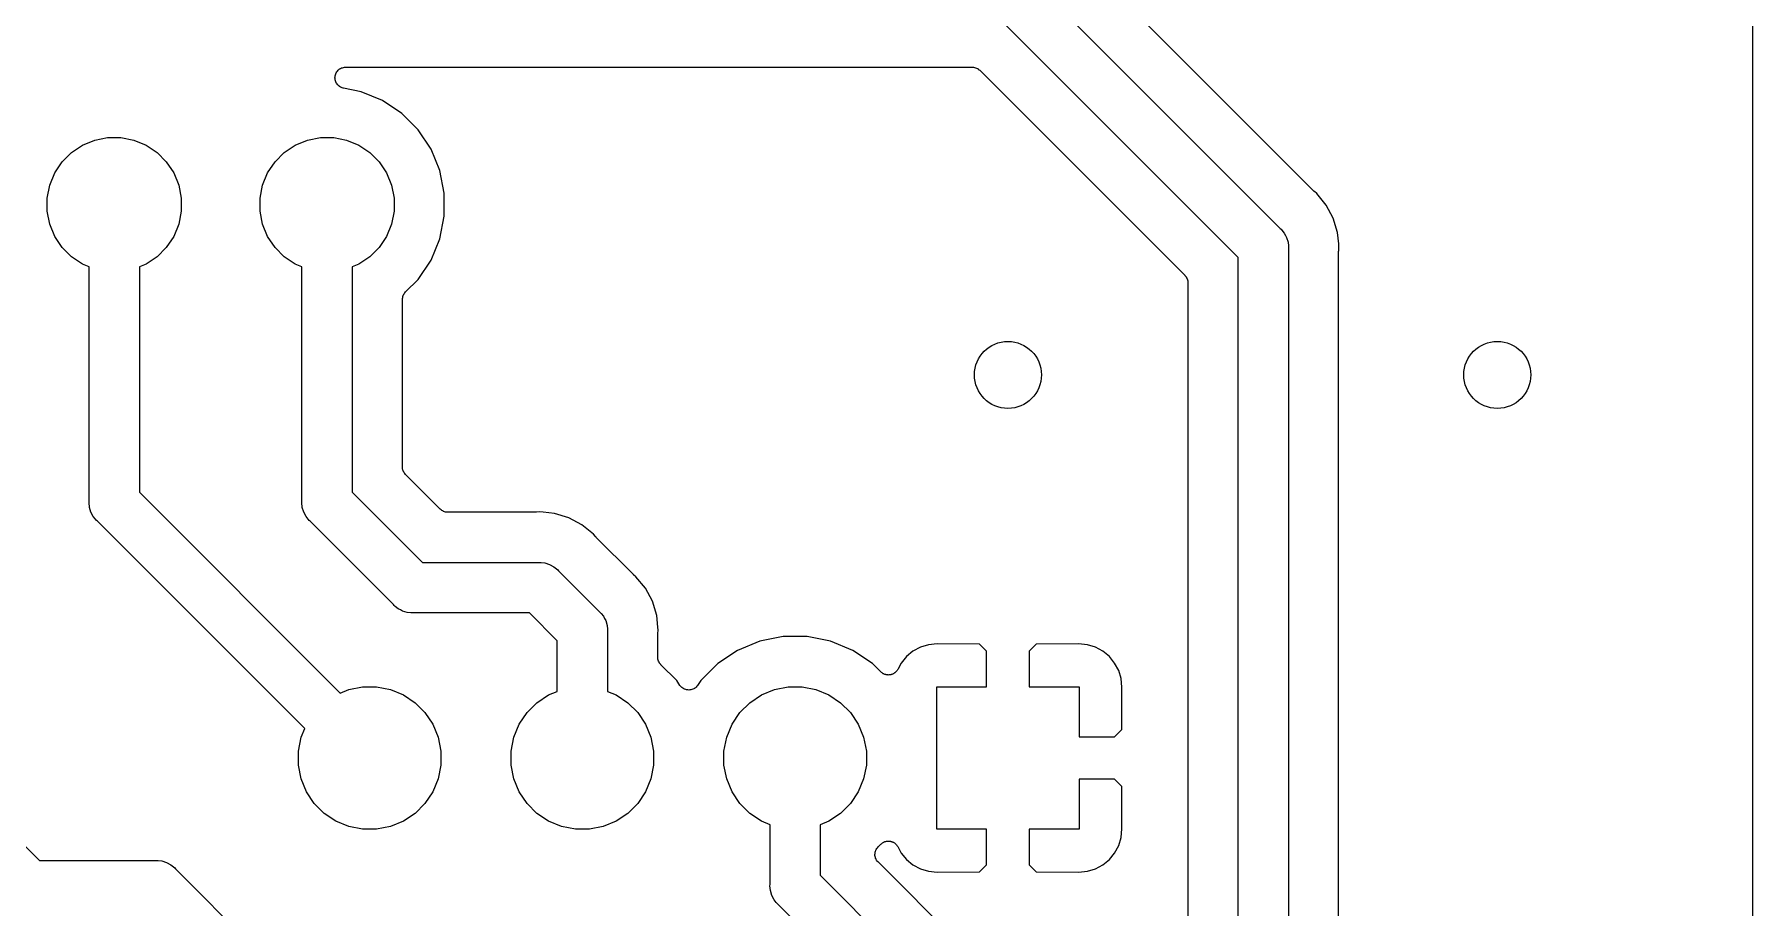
# Model space of a CAD drawing. Extents: x 102.4 to 160.8, y -97.5 to -19.5.
# Drawn here: x 140.27 to 160.78, y -51.57 to -41.15 of the extents above; entities that cross this region are included whole.
import ezdxf

# ---------------------------------------------------------------- set-up
doc = ezdxf.new("R2010")
doc.units = 0
doc.layers.add('BLACK', color=7, linetype='CONTINUOUS')

msp = doc.modelspace()

# ---------------------------------------------------------------- linework, layer by layer
at = {"layer": 'BLACK', "linetype": 'CONTINUOUS'}
for p, q in [((160.782, -19.939), (160.782, -97.409)), ((155.541, -43.0159), (152.564, -40.0393)), ((152.115, -40.4383), (155.142, -43.4655)), ((154.64, -43.8123), (151.768, -40.94)), ((143.86, -41.6414), (143.864, -41.6295)), ((143.864, -41.6295), (143.868, -41.6178)), ((143.868, -41.6177), (143.874, -41.6065)), ((143.868, -41.6178), (143.868, -41.6177)), ((143.868, -41.6177), (143.868, -41.6177)), ((143.874, -41.6065), (143.879, -41.596)), ((143.879, -41.596), (143.88, -41.5959)), ((143.88, -41.5959), (143.887, -41.5865)), ((143.88, -41.5959), (143.88, -41.5959)), ((143.887, -41.5865), (143.895, -41.5769)), ((143.895, -41.5768), (143.905, -41.5691)), ((143.895, -41.5769), (143.895, -41.5768)), ((143.895, -41.5768), (143.895, -41.5768)), ((143.905, -41.5691), (143.914, -41.5612)), ((143.914, -41.5612), (143.915, -41.5612)), ((143.915, -41.5612), (143.925, -41.5554)), ((143.915, -41.5612), (143.915, -41.5612)), ((143.925, -41.5554), (143.936, -41.5496)), ((143.936, -41.5495), (143.948, -41.546)), ((143.936, -41.5496), (143.936, -41.5495)), ((143.936, -41.5496), (143.936, -41.5496)), ((143.948, -41.546), (143.96, -41.5424)), ((143.96, -41.5424), (143.972, -41.5412)), ((143.96, -41.5424), (143.96, -41.5424)), ((143.96, -41.5424), (143.96, -41.5424)), ((143.972, -41.5412), (143.985, -41.54)), ((143.985, -41.54), (151.467, -41.54)), ((151.467, -41.54), (151.467, -41.54)), ((151.467, -41.54), (151.467, -41.54)), ((151.467, -41.54), (151.468, -41.54)), ((151.467, -41.54), (151.467, -41.54)), ((151.468, -41.54), (151.48, -41.5413)), ((151.48, -41.5413), (151.492, -41.5425)), ((151.492, -41.5425), (151.492, -41.5427)), ((151.492, -41.5427), (151.493, -41.5428)), ((151.493, -41.5428), (151.504, -41.5463)), ((151.504, -41.5463), (151.515, -41.5498)), ((151.515, -41.5498), (151.516, -41.5501)), ((151.516, -41.5501), (151.517, -41.5503)), ((151.517, -41.5503), (151.527, -41.5559)), ((151.527, -41.5559), (151.537, -41.5615)), ((151.537, -41.5615), (151.538, -41.5619)), ((151.538, -41.5619), (151.538, -41.5622)), ((151.538, -41.5622), (151.547, -41.5697)), ((151.547, -41.5697), (151.556, -41.5772)), ((151.556, -41.5772), (154.003, -44.0236)), ((143.858, -41.666), (143.859, -41.6537)), ((143.858, -41.6661), (143.858, -41.666)), ((143.859, -41.6783), (143.858, -41.6661)), ((143.858, -41.6661), (143.858, -41.6661)), ((143.859, -41.6537), (143.86, -41.6415)), ((143.86, -41.6907), (143.859, -41.6783)), ((143.86, -41.6415), (143.86, -41.6414)), ((143.86, -41.6414), (143.86, -41.6414)), ((143.86, -41.6908), (143.86, -41.6907)), ((143.86, -41.6907), (143.86, -41.6907)), ((143.863, -41.7018), (143.86, -41.6908)), ((143.867, -41.7145), (143.863, -41.7018)), ((143.867, -41.7146), (143.867, -41.7145)), ((143.867, -41.7145), (143.867, -41.7145)), ((143.873, -41.7254), (143.867, -41.7146)), ((143.878, -41.7364), (143.873, -41.7254)), ((143.878, -41.7365), (143.878, -41.7364)), ((143.879, -41.7365), (143.878, -41.7365)), ((143.887, -41.7465), (143.879, -41.7365)), ((143.894, -41.7558), (143.887, -41.7465)), ((143.894, -41.7559), (143.894, -41.7558)), ((143.894, -41.7558), (143.894, -41.7558)), ((143.903, -41.7638), (143.894, -41.7559)), ((143.913, -41.7717), (143.903, -41.7638)), ((143.913, -41.7718), (143.913, -41.7717)), ((143.924, -41.7776), (143.913, -41.7718)), ((143.913, -41.7718), (143.913, -41.7718)), ((143.935, -41.7837), (143.924, -41.7776)), ((143.946, -41.7874), (143.935, -41.7837)), ((143.935, -41.7837), (143.935, -41.7837)), ((143.935, -41.7837), (143.935, -41.7837)), ((143.958, -41.7912), (143.946, -41.7874)), ((143.96, -41.7916), (143.958, -41.7912)), ((143.958, -41.7912), (143.958, -41.7912)), ((143.958, -41.7912), (143.958, -41.7912)), ((143.958, -41.7912), (143.958, -41.7912)), ((144.172, -41.8338), (143.96, -41.7916)), ((144.427, -41.9393), (144.172, -41.8338)), ((144.656, -42.0925), (144.427, -41.9393)), ((144.851, -42.2876), (144.656, -42.0925)), ((140.845, -42.471), (140.991, -42.4107)), ((140.991, -42.4107), (141.145, -42.38)), ((141.145, -42.38), (141.303, -42.38)), ((141.303, -42.38), (141.457, -42.4107)), ((141.457, -42.4107), (141.603, -42.471)), ((143.385, -42.471), (143.531, -42.4107)), ((143.531, -42.4107), (143.685, -42.38)), ((143.685, -42.38), (143.843, -42.38)), ((143.843, -42.38), (143.997, -42.4107)), ((143.997, -42.4107), (144.143, -42.471)), ((145.005, -42.5168), (144.851, -42.2876)), ((140.603, -42.67), (140.714, -42.5586)), ((140.714, -42.5586), (140.845, -42.471)), ((141.603, -42.471), (141.734, -42.5586)), ((141.734, -42.5586), (141.845, -42.67)), ((143.143, -42.67), (143.254, -42.5586)), ((143.254, -42.5586), (143.385, -42.471)), ((144.143, -42.471), (144.274, -42.5586)), ((144.274, -42.5586), (144.385, -42.67)), ((145.11, -42.7716), (145.005, -42.5168)), ((140.455, -42.9466), (140.515, -42.8011)), ((140.515, -42.8011), (140.603, -42.67)), ((141.845, -42.67), (141.933, -42.8011)), ((141.933, -42.8011), (141.993, -42.9466)), ((142.995, -42.9466), (143.055, -42.8011)), ((143.055, -42.8011), (143.143, -42.67)), ((144.385, -42.67), (144.473, -42.8011)), ((144.473, -42.8011), (144.533, -42.9466)), ((145.164, -43.0421), (145.11, -42.7716)), ((140.424, -43.1012), (140.455, -42.9466)), ((141.993, -42.9466), (142.024, -43.1012)), ((142.964, -43.1012), (142.995, -42.9466)), ((144.533, -42.9466), (144.564, -43.1012)), ((145.164, -43.3179), (145.164, -43.0421)), ((155.545, -43.0193), (155.541, -43.0159)), ((155.549, -43.0232), (155.545, -43.0193)), ((155.55, -43.0243), (155.549, -43.0232)), ((155.579, -43.0485), (155.55, -43.0243)), ((155.692, -43.1856), (155.579, -43.0485)), ((140.424, -43.2588), (140.424, -43.1012)), ((140.455, -43.4134), (140.424, -43.2588)), ((142.024, -43.2588), (141.993, -43.4134)), ((142.024, -43.1012), (142.024, -43.2588)), ((142.964, -43.2588), (142.964, -43.1012)), ((142.995, -43.4134), (142.964, -43.2588)), ((144.564, -43.2588), (144.533, -43.4134)), ((144.564, -43.1012), (144.564, -43.2588)), ((155.776, -43.3419), (155.692, -43.1856)), ((140.515, -43.5589), (140.455, -43.4134)), ((141.993, -43.4134), (141.933, -43.5589)), ((143.055, -43.5589), (142.995, -43.4134)), ((144.533, -43.4134), (144.473, -43.5589)), ((145.11, -43.5884), (145.164, -43.3179)), ((155.142, -43.4655), (155.153, -43.4748)), ((155.153, -43.4748), (155.163, -43.4863)), ((155.827, -43.5116), (155.776, -43.3419)), ((140.603, -43.69), (140.515, -43.5589)), ((140.714, -43.8014), (140.603, -43.69)), ((141.845, -43.69), (141.734, -43.8014)), ((141.933, -43.5589), (141.845, -43.69)), ((143.143, -43.69), (143.055, -43.5589)), ((143.254, -43.8014), (143.143, -43.69)), ((144.385, -43.69), (144.274, -43.8014)), ((144.473, -43.5589), (144.385, -43.69)), ((145.005, -43.8432), (145.11, -43.5884)), ((155.163, -43.4863), (155.191, -43.5205)), ((155.191, -43.5205), (155.205, -43.5468)), ((155.205, -43.5468), (155.219, -43.5726)), ((155.219, -43.5726), (155.236, -43.6292)), ((155.236, -43.6292), (155.24, -43.6733)), ((155.24, -43.6733), (155.24, -43.6733)), ((155.24, -43.6733), (155.241, -43.688)), ((155.241, -43.688), (155.24, -43.7027)), ((155.841, -43.6499), (155.827, -43.5116)), ((155.841, -43.65), (155.841, -43.6499)), ((155.844, -43.688), (155.841, -43.65)), ((155.841, -43.726), (155.844, -43.688)), ((140.845, -43.889), (140.714, -43.8014)), ((140.924, -43.9216), (140.845, -43.889)), ((141.603, -43.889), (141.524, -43.9216)), ((141.734, -43.8014), (141.603, -43.889)), ((143.385, -43.889), (143.254, -43.8014)), ((143.464, -43.9216), (143.385, -43.889)), ((144.143, -43.889), (144.064, -43.9216)), ((144.274, -43.8014), (144.143, -43.889)), ((144.851, -44.0724), (145.005, -43.8432)), ((154.64, -54.2317), (154.64, -43.8123)), ((155.24, -43.7027), (155.24, -54.3413)), ((155.84, -43.7367), (155.841, -43.7313)), ((155.84, -43.7384), (155.84, -43.7367)), ((155.84, -54.3056), (155.84, -43.7384)), ((155.841, -43.7313), (155.841, -43.726)), ((140.924, -46.7213), (140.924, -43.9216)), ((141.524, -43.9216), (141.524, -46.6117)), ((143.464, -46.7213), (143.464, -43.9216)), ((144.064, -43.9216), (144.064, -46.6117)), ((144.701, -44.2227), (144.851, -44.0724)), ((154.003, -44.0236), (154.003, -44.0239)), ((154.003, -44.0239), (154.003, -44.0239)), ((154.003, -44.0239), (154.003, -44.0239)), ((154.003, -44.0239), (154.004, -44.0249)), ((154.004, -44.0249), (154.011, -44.034)), ((154.011, -44.034), (154.019, -44.0431)), ((154.019, -44.0431), (154.019, -44.0437)), ((154.019, -44.0437), (154.02, -44.0442)), ((154.02, -44.0442), (154.025, -44.0546)), ((154.025, -44.0546), (154.03, -44.065)), ((154.03, -44.065), (154.031, -44.0656)), ((154.031, -44.0656), (154.031, -44.0662)), ((154.031, -44.0662), (154.034, -44.0775)), ((154.034, -44.0775), (154.038, -44.0887)), ((154.038, -44.0887), (154.038, -44.0894)), ((154.038, -44.0894), (154.038, -44.09)), ((154.038, -44.09), (154.039, -44.1017)), ((144.664, -44.3107), (144.665, -44.2991)), ((144.665, -44.2991), (144.667, -44.2874)), ((144.667, -44.2861), (144.67, -44.2749)), ((144.667, -44.2868), (144.667, -44.2861)), ((144.667, -44.2874), (144.667, -44.2868)), ((144.67, -44.2749), (144.674, -44.2637)), ((144.674, -44.2625), (144.68, -44.2522)), ((144.674, -44.2631), (144.674, -44.2625)), ((144.674, -44.2637), (144.674, -44.2631)), ((144.68, -44.2522), (144.685, -44.2419)), ((144.685, -44.2419), (144.686, -44.2413)), ((144.686, -44.2408), (144.694, -44.2318)), ((144.686, -44.2413), (144.686, -44.2408)), ((144.694, -44.2318), (144.701, -44.2227)), ((154.039, -44.1017), (154.04, -44.1134)), ((154.04, -44.1134), (154.04, -53.9306)), ((144.664, -44.312), (144.664, -44.3107)), ((144.664, -44.3121), (144.664, -44.312)), ((144.664, -44.3125), (144.664, -44.3121)), ((144.664, -44.3121), (144.664, -44.3121)), ((144.664, -46.3106), (144.664, -44.3125)), ((144.665, -46.3223), (144.664, -46.3106)), ((144.666, -46.334), (144.665, -46.3223)), ((144.666, -46.3346), (144.666, -46.334)), ((144.666, -46.3353), (144.666, -46.3346)), ((144.67, -46.3465), (144.666, -46.3353)), ((144.673, -46.3578), (144.67, -46.3465)), ((144.673, -46.3584), (144.673, -46.3578)), ((144.674, -46.359), (144.673, -46.3584)), ((144.679, -46.3694), (144.674, -46.359)), ((144.684, -46.3798), (144.679, -46.3694)), ((144.685, -46.3803), (144.684, -46.3798)), ((144.685, -46.3809), (144.685, -46.3803)), ((144.693, -46.39), (144.685, -46.3809)), ((144.7, -46.3991), (144.693, -46.39)), ((144.701, -46.4001), (144.7, -46.3991)), ((144.701, -46.4004), (144.701, -46.4001)), ((144.701, -46.4001), (144.701, -46.4001)), ((144.701, -46.4001), (144.701, -46.4001)), ((145.116, -46.8148), (144.701, -46.4004)), ((140.923, -46.736), (140.924, -46.7213)), ((140.928, -46.7948), (140.923, -46.736)), ((141.524, -46.6117), (143.921, -49.0092)), ((143.463, -46.736), (143.464, -46.7213)), ((143.468, -46.7948), (143.463, -46.736)), ((144.064, -46.6117), (144.904, -47.452)), ((140.945, -46.8514), (140.928, -46.7948)), ((140.973, -46.9035), (140.945, -46.8514)), ((140.999, -46.9345), (140.973, -46.9035)), ((141.011, -46.9492), (140.999, -46.9345)), ((141.022, -46.9585), (141.011, -46.9492)), ((143.497, -49.4334), (141.022, -46.9585)), ((143.485, -46.8514), (143.468, -46.7948)), ((143.513, -46.9035), (143.485, -46.8514)), ((143.539, -46.9345), (143.513, -46.9035)), ((143.551, -46.9492), (143.539, -46.9345)), ((143.562, -46.9585), (143.551, -46.9492)), ((144.557, -47.9537), (143.562, -46.9585)), ((145.125, -46.8223), (145.116, -46.8148)), ((145.134, -46.8298), (145.125, -46.8223)), ((145.134, -46.8301), (145.134, -46.8298)), ((145.135, -46.8305), (145.134, -46.8301)), ((145.145, -46.8361), (145.135, -46.8305)), ((145.155, -46.8417), (145.145, -46.8361)), ((145.156, -46.8419), (145.155, -46.8417)), ((145.157, -46.8422), (145.156, -46.8419)), ((145.168, -46.8457), (145.157, -46.8422)), ((145.179, -46.8492), (145.168, -46.8457)), ((145.18, -46.8493), (145.179, -46.8492)), ((145.18, -46.8495), (145.18, -46.8493)), ((145.192, -46.8507), (145.18, -46.8495)), ((145.204, -46.852), (145.192, -46.8507)), ((145.205, -46.852), (145.204, -46.852)), ((146.254, -46.852), (145.205, -46.852)), ((145.205, -46.852), (145.205, -46.852)), ((145.205, -46.852), (145.205, -46.852)), ((145.205, -46.852), (145.205, -46.852)), ((146.259, -46.8515), (146.254, -46.852)), ((146.264, -46.8515), (146.259, -46.8515)), ((146.266, -46.8514), (146.264, -46.8515)), ((146.304, -46.8476), (146.266, -46.8514)), ((146.342, -46.8514), (146.304, -46.8476)), ((146.48, -46.865), (146.342, -46.8514)), ((146.342, -46.8514), (146.342, -46.8514)), ((146.65, -46.9165), (146.48, -46.865)), ((146.806, -47.0001), (146.65, -46.9165)), ((146.943, -47.1125), (146.806, -47.0001)), ((146.968, -47.142), (146.943, -47.1125)), ((146.971, -47.1458), (146.968, -47.142)), ((146.975, -47.15), (146.971, -47.1458)), ((146.976, -47.1513), (146.975, -47.15)), ((147.413, -47.5879), (146.976, -47.1513)), ((144.904, -47.452), (146.289, -47.452)), ((146.289, -47.452), (146.304, -47.4505)), ((146.304, -47.4505), (146.319, -47.452)), ((146.319, -47.452), (146.319, -47.452)), ((146.319, -47.452), (146.363, -47.4563)), ((146.363, -47.4563), (146.419, -47.4735)), ((146.419, -47.4735), (146.471, -47.5014)), ((146.471, -47.5014), (146.517, -47.5388)), ((146.517, -47.5388), (146.527, -47.5503)), ((146.527, -47.5503), (147.014, -48.0375)), ((147.417, -47.5913), (147.413, -47.5879)), ((147.421, -47.5952), (147.417, -47.5913)), ((147.422, -47.5963), (147.421, -47.5952)), ((147.451, -47.6205), (147.422, -47.5963)), ((147.564, -47.7576), (147.451, -47.6205)), ((147.648, -47.9139), (147.564, -47.7576)), ((144.567, -47.9652), (144.557, -47.9537)), ((144.578, -47.9745), (144.567, -47.9652)), ((144.613, -48.0026), (144.578, -47.9745)), ((147.699, -48.0836), (147.648, -47.9139)), ((137.383, -48.0583), (140.332, -51.008)), ((144.64, -48.0175), (144.613, -48.0026)), ((144.665, -48.0305), (144.64, -48.0175)), ((144.721, -48.0477), (144.665, -48.0305)), ((144.765, -48.052), (144.721, -48.0477)), ((144.78, -48.0534), (144.765, -48.052)), ((144.765, -48.052), (144.765, -48.052)), ((144.795, -48.052), (144.78, -48.0534)), ((146.18, -48.052), (144.795, -48.052)), ((146.512, -48.3843), (146.18, -48.052)), ((147.014, -48.0375), (147.025, -48.0468)), ((147.025, -48.0468), (147.035, -48.0583)), ((147.035, -48.0583), (147.063, -48.0925)), ((147.063, -48.0925), (147.077, -48.1188)), ((147.077, -48.1188), (147.091, -48.1446)), ((147.091, -48.1446), (147.108, -48.2012)), ((147.108, -48.2012), (147.112, -48.2453)), ((147.713, -48.2219), (147.699, -48.0836)), ((146.512, -48.9882), (146.512, -48.3843)), ((147.112, -48.2453), (147.112, -48.2453)), ((147.112, -48.2453), (147.113, -48.26)), ((147.113, -48.26), (147.112, -48.2747)), ((147.112, -48.2747), (147.112, -48.9882)), ((147.712, -48.3087), (147.713, -48.3033)), ((147.712, -48.3104), (147.712, -48.3087)), ((147.712, -48.5808), (147.712, -48.3104)), ((147.713, -48.222), (147.713, -48.2219)), ((147.716, -48.26), (147.713, -48.222)), ((147.713, -48.298), (147.716, -48.26)), ((147.713, -48.3033), (147.713, -48.298)), ((148.929, -48.3897), (148.665, -48.499)), ((149.209, -48.334), (148.929, -48.3897)), ((149.495, -48.334), (149.209, -48.334)), ((149.775, -48.3897), (149.495, -48.334)), ((150.039, -48.499), (149.775, -48.3897)), ((147.713, -48.5924), (147.712, -48.5808)), ((147.714, -48.6041), (147.713, -48.5924)), ((147.714, -48.6048), (147.714, -48.6041)), ((147.714, -48.6055), (147.714, -48.6048)), ((147.718, -48.6167), (147.714, -48.6055)), ((148.665, -48.499), (148.428, -48.6577)), ((150.276, -48.6577), (150.039, -48.499)), ((150.681, -48.5731), (150.618, -48.6504)), ((150.758, -48.5096), (150.681, -48.5731)), ((150.847, -48.4624), (150.758, -48.5096)), ((150.942, -48.4334), (150.847, -48.4624)), ((151.048, -48.423), (150.942, -48.4334)), ((151.553, -48.4257), (151.048, -48.423)), ((151.638, -48.5104), (151.553, -48.4257)), ((151.638, -48.934), (151.638, -48.5104)), ((152.231, -48.4257), (152.146, -48.5104)), ((152.146, -48.5104), (152.146, -48.934)), ((152.736, -48.423), (152.231, -48.4257)), ((152.842, -48.4333), (152.736, -48.423)), ((152.937, -48.4624), (152.842, -48.4333)), ((153.026, -48.5096), (152.937, -48.4624)), ((153.103, -48.5731), (153.026, -48.5096)), ((153.166, -48.6504), (153.103, -48.5731)), ((147.721, -48.6279), (147.718, -48.6167)), ((147.721, -48.6285), (147.721, -48.6279)), ((147.722, -48.6292), (147.721, -48.6285)), ((147.727, -48.6395), (147.722, -48.6292)), ((147.732, -48.65), (147.727, -48.6395)), ((147.733, -48.6505), (147.732, -48.65)), ((147.733, -48.6511), (147.733, -48.6505)), ((147.741, -48.6602), (147.733, -48.6511)), ((147.748, -48.6693), (147.741, -48.6602)), ((147.749, -48.6703), (147.748, -48.6693)), ((147.749, -48.6706), (147.749, -48.6703)), ((147.749, -48.6703), (147.749, -48.6703)), ((147.749, -48.6703), (147.749, -48.6703)), ((147.938, -48.8597), (147.749, -48.6706)), ((148.428, -48.6577), (148.226, -48.8597)), ((150.375, -48.7565), (150.276, -48.6577)), ((150.38, -48.7602), (150.375, -48.7565)), ((150.384, -48.7643), (150.38, -48.7602)), ((150.389, -48.768), (150.384, -48.7643)), ((150.394, -48.7722), (150.389, -48.768)), ((150.399, -48.775), (150.394, -48.7722)), ((150.404, -48.7782), (150.399, -48.775)), ((150.41, -48.7808), (150.404, -48.7782)), ((150.416, -48.7839), (150.41, -48.7808)), ((150.422, -48.7856), (150.416, -48.7839)), ((150.427, -48.7879), (150.422, -48.7856)), ((150.433, -48.7892), (150.427, -48.7879)), ((150.44, -48.7912), (150.433, -48.7892)), ((150.446, -48.7917), (150.44, -48.7912)), ((150.451, -48.7929), (150.446, -48.7917)), ((150.458, -48.793), (150.451, -48.7929)), ((150.464, -48.7937), (150.458, -48.793)), ((150.47, -48.7931), (150.464, -48.7937)), ((150.476, -48.7932), (150.47, -48.7931)), ((150.483, -48.7919), (150.476, -48.7932)), ((150.489, -48.7913), (150.483, -48.7919)), ((150.495, -48.7897), (150.489, -48.7913)), ((150.5, -48.7886), (150.495, -48.7897)), ((150.507, -48.7861), (150.5, -48.7886)), ((150.513, -48.7842), (150.507, -48.7861)), ((150.518, -48.7815), (150.513, -48.7842)), ((150.523, -48.7793), (150.518, -48.7815)), ((150.529, -48.7758), (150.523, -48.7793)), ((150.535, -48.7727), (150.529, -48.7758)), ((150.539, -48.769), (150.535, -48.7727)), ((150.544, -48.7658), (150.539, -48.769)), ((150.549, -48.7612), (150.544, -48.7658)), ((150.554, -48.7571), (150.549, -48.7612)), ((150.558, -48.7526), (150.554, -48.7571)), ((150.562, -48.7485), (150.558, -48.7526)), ((150.566, -48.7431), (150.562, -48.7485)), ((150.57, -48.738), (150.566, -48.7431)), ((150.573, -48.7329), (150.57, -48.738)), ((150.576, -48.7281), (150.573, -48.7329)), ((150.577, -48.7265), (150.576, -48.7281)), ((150.618, -48.6504), (150.577, -48.7265)), ((153.214, -48.7387), (153.166, -48.6504)), ((153.243, -48.8344), (153.214, -48.7387)), ((143.921, -49.0092), (144.024, -48.9667)), ((144.024, -48.9667), (144.188, -48.934)), ((144.188, -48.934), (144.356, -48.934)), ((144.356, -48.934), (144.52, -48.9667)), ((144.52, -48.9667), (144.675, -49.0307)), ((146.409, -49.0307), (146.512, -48.9882)), ((147.112, -48.9882), (147.215, -49.0307)), ((147.976, -48.9167), (147.938, -48.8597)), ((147.984, -48.926), (147.976, -48.9167)), ((147.992, -48.9354), (147.984, -48.926)), ((147.992, -48.9356), (147.992, -48.9354)), ((147.992, -48.9359), (147.992, -48.9356)), ((148.001, -48.9435), (147.992, -48.9359)), ((148.011, -48.9513), (148.001, -48.9435)), ((148.011, -48.9514), (148.011, -48.9513)), ((148.011, -48.9516), (148.011, -48.9514)), ((148.022, -48.9573), (148.011, -48.9516)), ((148.032, -48.9631), (148.022, -48.9573)), ((148.033, -48.9632), (148.032, -48.9631)), ((148.033, -48.9634), (148.033, -48.9632)), ((148.045, -48.9669), (148.033, -48.9634)), ((148.056, -48.9705), (148.045, -48.9669)), ((148.057, -48.9706), (148.056, -48.9705)), ((148.056, -48.9705), (148.056, -48.9705)), ((148.069, -48.9719), (148.057, -48.9706)), ((148.081, -48.9732), (148.069, -48.9719)), ((148.094, -48.972), (148.081, -48.9732)), ((148.081, -48.9732), (148.081, -48.9731)), ((148.081, -48.9731), (148.081, -48.9732)), ((148.105, -48.971), (148.094, -48.972)), ((148.106, -48.9709), (148.105, -48.971)), ((148.118, -48.9674), (148.106, -48.9709)), ((148.106, -48.9709), (148.106, -48.9709)), ((148.129, -48.964), (148.118, -48.9674)), ((148.13, -48.9639), (148.129, -48.964)), ((148.141, -48.9582), (148.13, -48.9638)), ((148.13, -48.9638), (148.13, -48.9639)), ((148.151, -48.9526), (148.141, -48.9582)), ((148.152, -48.9524), (148.151, -48.9526)), ((148.161, -48.9447), (148.152, -48.9523)), ((148.152, -48.9523), (148.152, -48.9524)), ((148.171, -48.9371), (148.161, -48.9447)), ((148.179, -48.9275), (148.171, -48.9367)), ((148.171, -48.9367), (148.171, -48.9369)), ((148.171, -48.9369), (148.171, -48.9371)), ((148.187, -48.9182), (148.179, -48.9275)), ((148.188, -48.9167), (148.187, -48.9176)), ((148.187, -48.9176), (148.187, -48.9176)), ((148.187, -48.9176), (148.187, -48.9177)), ((148.187, -48.9177), (148.187, -48.9182)), ((148.226, -48.8597), (148.188, -48.9167)), ((148.949, -49.0307), (149.104, -48.9667)), ((149.104, -48.9667), (149.268, -48.934)), ((149.268, -48.934), (149.436, -48.934)), ((149.436, -48.934), (149.6, -48.9667)), ((149.6, -48.9667), (149.755, -49.0307)), ((151.042, -50.634), (151.042, -48.934)), ((151.042, -48.934), (151.638, -48.934)), ((152.146, -48.934), (152.742, -48.934)), ((152.742, -48.934), (152.742, -49.53)), ((153.253, -48.9399), (153.243, -48.8344)), ((153.25, -49.4454), (153.253, -48.9399)), ((144.675, -49.0307), (144.814, -49.1238)), ((144.814, -49.1238), (144.932, -49.2422)), ((146.152, -49.2422), (146.27, -49.1238)), ((146.27, -49.1238), (146.409, -49.0307)), ((147.215, -49.0307), (147.354, -49.1238)), ((147.354, -49.1238), (147.472, -49.2422)), ((148.692, -49.2422), (148.81, -49.1238)), ((148.81, -49.1238), (148.949, -49.0307)), ((149.755, -49.0307), (149.894, -49.1238)), ((149.894, -49.1238), (150.012, -49.2422)), ((143.455, -49.5361), (143.497, -49.4334)), ((144.932, -49.2422), (145.025, -49.3814)), ((145.025, -49.3814), (145.089, -49.5361)), ((145.995, -49.5361), (146.059, -49.3814)), ((146.059, -49.3814), (146.152, -49.2422)), ((147.472, -49.2422), (147.565, -49.3814)), ((147.565, -49.3814), (147.629, -49.5361)), ((148.535, -49.5361), (148.599, -49.3814)), ((148.599, -49.3814), (148.692, -49.2422)), ((150.012, -49.2422), (150.105, -49.3814)), ((150.105, -49.3814), (150.169, -49.5361)), ((143.422, -49.7003), (143.455, -49.5361)), ((145.089, -49.5361), (145.122, -49.7003)), ((145.962, -49.7003), (145.995, -49.5361)), ((147.629, -49.5361), (147.662, -49.7003)), ((148.502, -49.7003), (148.535, -49.5361)), ((150.169, -49.5361), (150.202, -49.7003)), ((152.742, -49.53), (153.166, -49.53)), ((153.166, -49.53), (153.25, -49.4454)), ((143.422, -49.8677), (143.422, -49.7003)), ((145.122, -49.7003), (145.122, -49.8677)), ((145.962, -49.8677), (145.962, -49.7003)), ((147.662, -49.7003), (147.662, -49.8677)), ((148.502, -49.8677), (148.502, -49.7003)), ((150.202, -49.7003), (150.202, -49.8677)), ((143.455, -50.0319), (143.422, -49.8677)), ((143.519, -50.1866), (143.455, -50.0319)), ((145.089, -50.0319), (145.025, -50.1866)), ((145.122, -49.8677), (145.089, -50.0319)), ((145.995, -50.0319), (145.962, -49.8677)), ((146.059, -50.1866), (145.995, -50.0319)), ((147.629, -50.0319), (147.565, -50.1866)), ((147.662, -49.8677), (147.629, -50.0319)), ((148.535, -50.0319), (148.502, -49.8677)), ((148.599, -50.1866), (148.535, -50.0319)), ((150.169, -50.0319), (150.105, -50.1866)), ((150.202, -49.8677), (150.169, -50.0319)), ((152.742, -50.038), (152.742, -50.634)), ((153.166, -50.038), (152.742, -50.038)), ((153.25, -50.1226), (153.166, -50.038)), ((143.612, -50.3258), (143.519, -50.1866)), ((145.025, -50.1866), (144.932, -50.3258)), ((146.152, -50.3258), (146.059, -50.1866)), ((147.565, -50.1866), (147.472, -50.3258)), ((148.692, -50.3258), (148.599, -50.1866)), ((150.105, -50.1866), (150.012, -50.3258)), ((153.253, -50.6281), (153.25, -50.1226)), ((143.73, -50.4442), (143.612, -50.3258)), ((143.869, -50.5373), (143.73, -50.4442)), ((144.814, -50.4442), (144.675, -50.5373)), ((144.932, -50.3258), (144.814, -50.4442)), ((146.27, -50.4442), (146.152, -50.3258)), ((146.409, -50.5373), (146.27, -50.4442)), ((147.354, -50.4442), (147.215, -50.5373)), ((147.472, -50.3258), (147.354, -50.4442)), ((148.81, -50.4442), (148.692, -50.3258)), ((148.949, -50.5373), (148.81, -50.4442)), ((149.894, -50.4442), (149.755, -50.5373)), ((150.012, -50.3258), (149.894, -50.4442)), ((144.024, -50.6013), (143.869, -50.5373)), ((144.188, -50.634), (144.024, -50.6013)), ((144.356, -50.634), (144.188, -50.634)), ((144.52, -50.6013), (144.356, -50.634)), ((144.675, -50.5373), (144.52, -50.6013)), ((146.564, -50.6013), (146.409, -50.5373)), ((146.728, -50.634), (146.564, -50.6013)), ((146.896, -50.634), (146.728, -50.634)), ((147.06, -50.6013), (146.896, -50.634)), ((147.215, -50.5373), (147.06, -50.6013)), ((149.052, -50.5798), (148.949, -50.5373)), ((149.052, -51.2933), (149.052, -50.5798)), ((149.755, -50.5373), (149.652, -50.5798)), ((149.652, -50.5798), (149.652, -51.1837)), ((151.638, -50.634), (151.042, -50.634)), ((151.638, -51.0576), (151.638, -50.634)), ((152.742, -50.634), (152.146, -50.634)), ((152.146, -50.634), (152.146, -51.0576)), ((153.243, -50.7336), (153.253, -50.6281)), ((150.32, -50.8747), (150.326, -50.8643)), ((150.326, -50.8635), (150.334, -50.8543)), ((150.326, -50.8639), (150.326, -50.8635)), ((150.326, -50.8643), (150.326, -50.8639)), ((150.334, -50.8543), (150.342, -50.8451)), ((150.342, -50.8451), (150.375, -50.8115)), ((150.375, -50.8115), (150.376, -50.8103)), ((150.376, -50.8103), (150.381, -50.8066)), ((150.381, -50.8066), (150.385, -50.8025)), ((150.385, -50.8025), (150.391, -50.7989)), ((150.391, -50.7989), (150.396, -50.7948)), ((150.396, -50.7948), (150.401, -50.7921)), ((150.401, -50.7921), (150.406, -50.7889)), ((150.406, -50.7889), (150.412, -50.7864)), ((150.412, -50.7864), (150.418, -50.7834)), ((150.418, -50.7834), (150.423, -50.7818)), ((150.423, -50.7818), (150.429, -50.7796)), ((150.429, -50.7796), (150.435, -50.7783)), ((150.435, -50.7783), (150.442, -50.7765)), ((150.442, -50.7765), (150.447, -50.776)), ((150.447, -50.776), (150.453, -50.7749)), ((150.453, -50.7749), (150.46, -50.7749)), ((150.46, -50.7749), (150.466, -50.7743)), ((150.466, -50.7743), (150.472, -50.775)), ((150.472, -50.775), (150.478, -50.775)), ((150.478, -50.775), (150.484, -50.7763)), ((150.484, -50.7763), (150.491, -50.777)), ((150.491, -50.777), (150.496, -50.7788)), ((150.496, -50.7788), (150.502, -50.7799)), ((150.502, -50.7799), (150.508, -50.7825)), ((150.508, -50.7825), (150.514, -50.7844)), ((150.514, -50.7844), (150.52, -50.7872)), ((150.52, -50.7872), (150.525, -50.7895)), ((150.525, -50.7895), (150.53, -50.7932)), ((150.53, -50.7932), (150.536, -50.7963)), ((150.536, -50.7963), (150.541, -50.8)), ((150.541, -50.8), (150.546, -50.8033)), ((150.546, -50.8033), (150.55, -50.808)), ((150.55, -50.808), (150.555, -50.8122)), ((150.555, -50.8122), (150.559, -50.8167)), ((150.559, -50.8167), (150.563, -50.8209)), ((150.563, -50.8209), (150.567, -50.8263)), ((150.567, -50.8263), (150.571, -50.8314)), ((150.571, -50.8314), (150.574, -50.8366)), ((150.574, -50.8366), (150.577, -50.8415)), ((150.577, -50.8415), (150.618, -50.9176)), ((153.166, -50.9176), (153.214, -50.8293)), ((153.214, -50.8293), (153.243, -50.7336)), ((140.332, -51.008), (141.717, -51.008)), ((141.717, -51.008), (141.732, -51.0065)), ((141.732, -51.0065), (141.747, -51.008)), ((141.747, -51.008), (141.747, -51.008)), ((141.747, -51.008), (141.791, -51.0123)), ((141.791, -51.0123), (141.847, -51.0295)), ((141.847, -51.0295), (141.899, -51.0574)), ((141.899, -51.0574), (141.945, -51.0948)), ((150.304, -50.9336), (150.306, -50.9217)), ((150.304, -50.934), (150.304, -50.9336)), ((150.304, -50.9345), (150.304, -50.934)), ((150.305, -50.9463), (150.304, -50.9345)), ((150.306, -50.9583), (150.305, -50.9463)), ((150.306, -50.9217), (150.307, -50.9098)), ((150.307, -50.9587), (150.306, -50.9583)), ((150.307, -50.9089), (150.311, -50.8975)), ((150.307, -50.9094), (150.307, -50.9089)), ((150.307, -50.9098), (150.307, -50.9094)), ((150.307, -50.9591), (150.307, -50.9587)), ((150.31, -50.9705), (150.307, -50.9591)), ((150.313, -50.9821), (150.31, -50.9705)), ((150.311, -50.8975), (150.314, -50.8861)), ((150.314, -50.9825), (150.313, -50.9821)), ((150.314, -50.8853), (150.32, -50.8747)), ((150.314, -50.8857), (150.314, -50.8853)), ((150.314, -50.8861), (150.314, -50.8857)), ((150.314, -50.9829), (150.314, -50.9825)), ((150.319, -50.9935), (150.314, -50.9829)), ((150.325, -51.0041), (150.319, -50.9935)), ((150.325, -51.0044), (150.325, -51.0041)), ((150.325, -51.0048), (150.325, -51.0044)), ((150.333, -51.0141), (150.325, -51.0048)), ((150.34, -51.0234), (150.333, -51.0141)), ((150.341, -51.0241), (150.34, -51.0234)), ((150.342, -51.0247), (150.341, -51.0241)), ((150.341, -51.0241), (150.341, -51.0241)), ((150.341, -51.0241), (150.341, -51.0241)), ((151.274, -51.9568), (150.342, -51.0247)), ((150.618, -50.9176), (150.681, -50.9949)), ((150.681, -50.9949), (150.758, -51.0584)), ((150.758, -51.0584), (150.847, -51.1056)), ((151.553, -51.1423), (151.638, -51.0576)), ((152.146, -51.0576), (152.231, -51.1423)), ((152.937, -51.1056), (153.026, -51.0584)), ((153.026, -51.0584), (153.103, -50.9949)), ((153.103, -50.9949), (153.166, -50.9176)), ((141.945, -51.0948), (141.955, -51.1063)), ((141.955, -51.1063), (143.38, -52.532)), ((149.652, -51.1837), (151.099, -52.631)), ((150.847, -51.1056), (150.942, -51.1346)), ((150.942, -51.1346), (151.048, -51.145)), ((151.048, -51.145), (151.553, -51.1423)), ((152.231, -51.1423), (152.736, -51.145)), ((152.736, -51.145), (152.842, -51.1347)), ((152.842, -51.1347), (152.937, -51.1056)), ((149.051, -51.308), (149.052, -51.2933)), ((149.056, -51.3668), (149.051, -51.308)), ((149.073, -51.4234), (149.056, -51.3668)), ((149.101, -51.4755), (149.073, -51.4234)), ((149.127, -51.5069), (149.101, -51.4755)), ((149.139, -51.5212), (149.127, -51.5069)), ((149.15, -51.5305), (149.139, -51.5212)), ((150.595, -52.9751), (149.15, -51.5305))]:
    msp.add_line(p, q, dxfattribs=at)
at = {"layer": 'BLACK'}
for centre in [(151.892, -45.212), (157.734, -45.212)]:
    msp.add_circle(centre, 0.4, dxfattribs=at)

doc.saveas('drawing.dxf')
